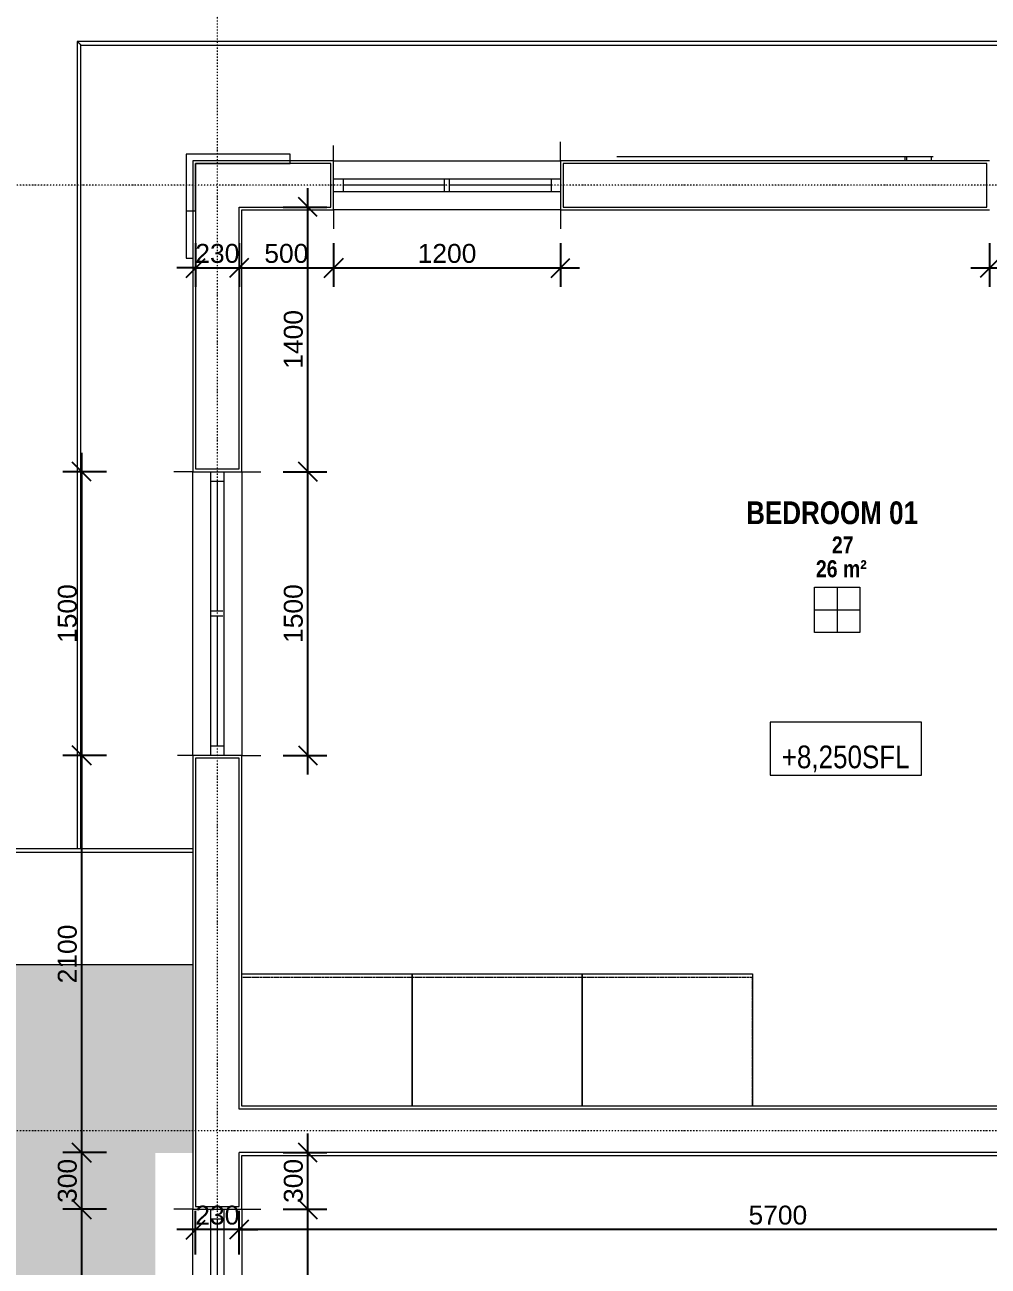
# Model space of a CAD drawing. Header units: millimetres. Extents: x -21051 to 202668, y -15646 to 13691.
# Drawn here: x 119648 to 124744, y 990 to 7554 of the extents above; entities that cross this region are included whole.
import ezdxf

# ---------------------------------------------------------------- set-up
doc = ezdxf.new("R2010")
doc.units = ezdxf.units.MM
for name, pattern in [('Centre', [14.4, 3, -2.2, 7, -2.2]), ('Dash dot', [15.875, 6.35, -4.7625, 0, -4.7625]), ('TD_Dash', [4, 2, -2])]:
    doc.linetypes.add(name, pattern=pattern)
for name, color, linetype, lineweight in [('A-ANNO-DIMS', 211, 'Continuous', 9), ('A-AREA-IDEN', 2, 'Continuous', 9), ('A-DETL-MBND', 5, 'Continuous', 5), ('A-GLAZ', 151, 'Continuous', 5), ('A-ROOF-PATT', 132, 'Continuous', 5), ('A-WALL', 113, 'Continuous', 5), ('G-ANNO-DIMS', 111, 'Continuous', 9), ('I-WALL', 2, 'Continuous', 5), ('Q-CASE', 31, 'Continuous', 5), ('Q-CASE-HDLN', 31, 'TD_Dash', 5), ('S-GRID', 1, 'Continuous', 9)]:
    doc.layers.add(name, color=color, linetype=linetype, lineweight=lineweight)
doc.layers.get('0').off()
doc.styles.add('Arial Narrow_1', font='ARIALN.TTF', dxfattribs={"height": 120})
doc.styles.add('Arial Narrow_B', font='ARIALNB.TTF', dxfattribs={"height": 90})
doc.styles.add('Arial Narrow_B_1', font='ARIALNB.TTF', dxfattribs={"height": 120})
doc.styles.add('Arial_3', font='arial.ttf', dxfattribs={"height": 100})
doc.dimstyles.new('Arial_1_0', dxfattribs={"dimscale": 304.8, "dimtxt": 102.02594, "dimasz": 0.328084, "dimexe": 0.328084, "dimexo": 0.0625, "dimgap": 0.082021, "dimtad": 1, "dimdec": 0, "dimzin": 0, "dimdsep": 46, "dimtxsty": 'Arial_3', "dimblk1": 'OBLIQUE', "dimblk2": 'OBLIQUE', "dimsah": 1, "dimcen": 0.09, "dimdle": 0.328084, "dimazin": 0, "dimtfac": 1, "dimtdec": 4, "dimtix": 1, "dimtmove": 0, "dimatfit": 3, "dimfxl": 0.492126, "dimfxlon": 1, "dimtvp": 1, "dimtolj": 1, "dimtzin": 0, "dimarcsym": 2})

# ---------------------------------------------------------------- blocks, each defined once
blk = doc.blocks.new('CAS_Casework - 1 Primary  __ Bedroom-905977-02_Pent floor')
at = {"layer": 'Q-CASE'}
for p, q in [((-405.3, -100), (-405.3, 600)), ((494.7, -100), (-405.3, -100))]:
    blk.add_line(p, q, dxfattribs=at)
at = {"layer": 'Q-CASE-HDLN'}
for p, q in [((-405.3, 600), (-405.3, -80)), ((-405.3, -80), (494.7, -80))]:
    blk.add_line(p, q, dxfattribs=at)
blk = doc.blocks.new('CAS_Casework - 1 Primary  __ Bedroom-V1-02_Pent floor')
at = {"layer": 'Q-CASE'}
for p, q in [((-405.3, -100), (-405.3, 600)), ((494.7, 600), (494.7, -100)), ((494.7, -100), (-405.3, -100))]:
    blk.add_line(p, q, dxfattribs=at)
at = {"layer": 'Q-CASE-HDLN'}
for p, q in [((-405.3, 600), (-405.3, -80)), ((494.7, 600), (494.7, -80)), ((-405.3, -80), (494.7, -80))]:
    blk.add_line(p, q, dxfattribs=at)
blk = doc.blocks.new('PARAPET1 - PARAPET-963186-02_Pent floor')
at = {"layer": 'Q-CASE'}
for p, q in [((2264.4, 12682.2), (2115.2, 17221.2)), ((2283.5, 12682.9), (2133.7, 17241)), ((1543.5, 16610.7), (1673.3, 12662.8))]:
    blk.add_line(p, q, dxfattribs=at)
blk = doc.blocks.new('PARAPET4 - PARAPET-973503-02_Pent floor')
at = {"layer": 'Q-CASE'}
for p, q in [((6531.5, 13433.4), (2263.2, 13293.1)), ((2263.8, 13274), (6513, 13413.7)), ((6513, 13413.7), (7253.7, -9117)), ((7273.5, -9135.5), (6531.5, 13433.4)), ((6070, 8887.9), (6015, 10561.7))]:
    blk.add_line(p, q, dxfattribs=at)
blk.add_open_spline([(6531.3, 13433.2), (6531.6, 13433.5), (6531.6, 13433.5), (6530.6, 13432.4), (6529.1, 13430.9), (6527.4, 13429), (6525.7, 13427.2), (6524.5, 13425.9), (6522.8, 13424.1), (6520.6, 13421.8), (6517.5, 13418.5), (6514.8, 13415.7), (6513, 13413.7)], degree=3, knots=[0.4444444, 0.4444444, 0.4444444, 0.4444444, 0.5555556, 0.6111111, 0.6666667, 0.75, 0.7708333, 0.7916667, 0.8333333, 0.875, 0.9166667, 1, 1, 1, 1], dxfattribs=at)
blk = doc.blocks.new('Casement - 2L - 1500 X 1500-1219627-02_Pent floor')
at = {"layer": 'A-GLAZ'}
for p, q in [((-423.8, 130), (-423.8, 210)), ((1076.2, 130), (1076.2, 230)), ((-423.8, 35), (-373.8, 35)), ((-373.8, 35), (1026.2, 35)), ((-373.8, 35), (-373.8, -35)), ((313.2, 0), (-373.8, 0)), ((-373.8, 0), (-373.8, -15)), ((1026.2, 0), (339.2, 0)), ((1026.2, 35), (1026.2, -35)), ((1026.2, 35), (1076.2, 35)), ((-373.8, -35), (-423.8, -35)), ((1026.2, -35), (-373.8, -35)), ((1076.2, -35), (1026.2, -35)), ((-423.8, -130), (-423.8, -230)), ((1076.2, -130), (1076.2, -230))]:
    blk.add_line(p, q, dxfattribs=at)
at = {"layer": 'A-GLAZ', "linetype": 'Centre'}
for p, q in [((313.2, -35), (313.2, 35)), ((339.2, -35), (339.2, 35))]:
    blk.add_line(p, q, dxfattribs=at)
blk = doc.blocks.new('Casement - 2L - 1200 X 1500-1144847-02_Pent floor')
at = {"layer": 'A-GLAZ'}
for p, q in [((-273.8, 130), (-273.8, 210)), ((926.2, 130), (926.2, 230)), ((-273.8, 35), (-223.8, 35)), ((-223.8, 35), (876.2, 35)), ((-223.8, 35), (-223.8, -35)), ((313.2, 0), (-223.8, 0)), ((-223.8, 0), (-223.8, -15)), ((876.2, 35), (876.2, -35)), ((876.2, 35), (926.2, 35)), ((-223.8, -35), (-273.8, -35)), ((876.2, -35), (-223.8, -35)), ((876.2, 0), (339.2, 0)), ((926.2, -35), (876.2, -35)), ((-273.8, -130), (-273.8, -230)), ((926.2, -130), (926.2, -230))]:
    blk.add_line(p, q, dxfattribs=at)
at = {"layer": 'A-GLAZ', "linetype": 'Centre'}
for p, q in [((313.2, -35), (313.2, 35)), ((339.2, -35), (339.2, 35))]:
    blk.add_line(p, q, dxfattribs=at)
blk = doc.blocks.new('hood 11 - hood 1-1200214-02_Pent floor')
at = {"layer": 'A-DETL-MBND'}
for p, q in [((5986.1, 11441.6), (5965.8, 11440.9)), ((5986.3, 11434.2), (5966, 11433.5)), ((5970.4, 11301.1), (5990.7, 11301.7)), ((6050.4, 9487.1), (6030, 9486.4)), ((6034.4, 9354), (6054.7, 9354.7)), ((6034.6, 9346.7), (6054.9, 9347.4))]:
    blk.add_line(p, q, dxfattribs=at)
blk = doc.blocks.new('brick facing edge - brick facing edge-1233025-02_Pent floor')
at = {"layer": 'A-WALL'}
for p, q in [((5655, 12828.7), (5405.1, 12820.5)), ((5405.1, 12820.5), (5406.3, 12785.5))]:
    blk.add_line(p, q, dxfattribs=at)
at = {"layer": 'A-WALL', "lineweight": 18}
for p, q in [((5954.8, 12838.6), (5655, 12828.7)), ((5655, 12828.7), (5656.6, 12778.7)), ((5972.9, 12288.9), (5954.8, 12838.6)), ((5656.6, 12778.7), (5906.5, 12787)), ((5906.5, 12787), (5922.9, 12287.2)), ((5922.9, 12287.2), (5972.9, 12288.9))]:
    blk.add_line(p, q, dxfattribs=at)
blk = doc.blocks.new('Room Tag B - Medium_rfaX - Name and Number-1261570-02_Pent floor')
at = {"layer": 'A-AREA-IDEN'}
for p, q in [((-2.752, -5.004), (-2.752, -2.604)), ((-2.752, -2.604), (-0.352, -2.604)), ((-1.552, -2.604), (-1.552, -5.004)), ((-0.352, -2.604), (-0.352, -5.004)), ((-2.752, -3.804), (-0.352, -3.804)), ((-0.352, -5.004), (-2.752, -5.004))]:
    blk.add_line(p, q, dxfattribs=at)
blk = doc.blocks.new('_Oblique')
at = {"color": 0, "linetype": 'ByBlock', "lineweight": -2}
blk.add_line((-0.5, -0.5), (0.5, 0.5), dxfattribs=at)
blk = doc.blocks.new('*D1460')
at = {"layer": 'A-ANNO-DIMS', "color": 0, "lineweight": -2, "transparency": 16777216}
for p, q in [((119949.5, -9.2), (119949.5, 1390.8)), ((120080.5, 1290.8), (119849.5, 1290.8)), ((120080.5, 90.8), (119849.5, 90.8))]:
    blk.add_line(p, q, dxfattribs=at)
at = {"layer": 'Defpoints', "color": 0, "transparency": 16777216}
for p in [(119949.5, 1290.8), (120099.5, 1290.8), (120099.5, 90.8)]:
    blk.add_point(p, dxfattribs=at)
at = {"layer": 'A-ANNO-DIMS', "color": 0, "lineweight": -2, "transparency": 16777216, "xscale": 100, "yscale": 100, "zscale": 100}
for p, rotation in [((119949.5, 1290.8), 90), ((119949.5, 90.8), 270)]:
    blk.add_blockref('_Oblique', p, dxfattribs=dict(at, rotation=rotation))
at = {"layer": 'A-ANNO-DIMS', "color": 0, "transparency": 16777216, "insert": (119873.5, 690.8), "char_height": 100, "width": 369.177, "attachment_point": 5, "rotation": 90, "style": 'Arial_3'}
blk.add_mtext('\\A1;1200', dxfattribs=at)
blk = doc.blocks.new('*D1461')
at = {"layer": 'A-ANNO-DIMS', "color": 0, "lineweight": -2, "transparency": 16777216}
for p, q in [((119949.5, 1190.8), (119949.5, 1690.8)), ((120080.5, 1590.8), (119849.5, 1590.8)), ((120080.5, 1290.8), (119849.5, 1290.8))]:
    blk.add_line(p, q, dxfattribs=at)
at = {"layer": 'Defpoints', "color": 0, "transparency": 16777216}
for p in [(119949.5, 1590.8), (120099.5, 1590.8), (120099.5, 1290.8)]:
    blk.add_point(p, dxfattribs=at)
at = {"layer": 'A-ANNO-DIMS', "color": 0, "lineweight": -2, "transparency": 16777216, "xscale": 100, "yscale": 100, "zscale": 100}
for p, rotation in [((119949.5, 1590.8), 90), ((119949.5, 1290.8), 270)]:
    blk.add_blockref('_Oblique', p, dxfattribs=dict(at, rotation=rotation))
at = {"layer": 'A-ANNO-DIMS', "color": 0, "transparency": 16777216, "insert": (119873.4, 1440.8), "char_height": 100, "width": 276.883, "attachment_point": 5, "rotation": 90, "style": 'Arial_3'}
blk.add_mtext('\\A1;300', dxfattribs=at)
blk = doc.blocks.new('*D1462')
at = {"layer": 'A-ANNO-DIMS', "color": 0, "lineweight": -2, "transparency": 16777216}
for p, q in [((119949.5, 1490.8), (119949.5, 3790.8)), ((120080.5, 3690.8), (119849.5, 3690.8)), ((120080.5, 1590.8), (119849.5, 1590.8))]:
    blk.add_line(p, q, dxfattribs=at)
at = {"layer": 'Defpoints', "color": 0, "transparency": 16777216}
for p in [(119949.5, 3690.8), (120099.5, 3690.8), (120099.5, 1590.8)]:
    blk.add_point(p, dxfattribs=at)
at = {"layer": 'A-ANNO-DIMS', "color": 0, "lineweight": -2, "transparency": 16777216, "xscale": 100, "yscale": 100, "zscale": 100}
for p, rotation in [((119949.5, 3690.8), 90), ((119949.5, 1590.8), 270)]:
    blk.add_blockref('_Oblique', p, dxfattribs=dict(at, rotation=rotation))
at = {"layer": 'A-ANNO-DIMS', "color": 0, "transparency": 16777216, "insert": (119873.5, 2640.8), "char_height": 100, "width": 369.177, "attachment_point": 5, "rotation": 90, "style": 'Arial_3'}
blk.add_mtext('\\A1;2100', dxfattribs=at)
blk = doc.blocks.new('*D1463')
at = {"layer": 'A-ANNO-DIMS', "color": 0, "lineweight": -2, "transparency": 16777216}
for p, q in [((119949.5, 3590.8), (119949.5, 5290.8)), ((120080.5, 5190.8), (119849.5, 5190.8)), ((120080.5, 3690.8), (119849.5, 3690.8))]:
    blk.add_line(p, q, dxfattribs=at)
at = {"layer": 'Defpoints', "color": 0, "transparency": 16777216}
for p in [(119949.5, 5190.8), (120099.5, 5190.8), (120099.5, 3690.8)]:
    blk.add_point(p, dxfattribs=at)
at = {"layer": 'A-ANNO-DIMS', "color": 0, "lineweight": -2, "transparency": 16777216, "xscale": 100, "yscale": 100, "zscale": 100}
for p, rotation in [((119949.5, 5190.8), 90), ((119949.5, 3690.8), 270)]:
    blk.add_blockref('_Oblique', p, dxfattribs=dict(at, rotation=rotation))
at = {"layer": 'A-ANNO-DIMS', "color": 0, "transparency": 16777216, "insert": (119873.5, 4440.8), "char_height": 100, "width": 369.177, "attachment_point": 5, "rotation": 90, "style": 'Arial_3'}
blk.add_mtext('\\A1;1500', dxfattribs=at)
blk = doc.blocks.new('*D1470')
at = {"layer": 'A-ANNO-DIMS', "color": 0, "lineweight": -2, "transparency": 16777216}
for p, q in [((121145.1, -9.2), (121145.1, 1390.8)), ((121014.1, 1290.8), (121245.1, 1290.8)), ((121014.1, 90.8), (121245.1, 90.8))]:
    blk.add_line(p, q, dxfattribs=at)
at = {"layer": 'Defpoints', "color": 0, "transparency": 16777216}
for p in [(120995.1, 1290.8), (121145.1, 1290.8), (120995.1, 90.8)]:
    blk.add_point(p, dxfattribs=at)
at = {"layer": 'A-ANNO-DIMS', "color": 0, "lineweight": -2, "transparency": 16777216, "xscale": 100, "yscale": 100, "zscale": 100}
for p, rotation in [((121145.1, 1290.8), 90), ((121145.1, 90.8), 270)]:
    blk.add_blockref('_Oblique', p, dxfattribs=dict(at, rotation=rotation))
at = {"layer": 'A-ANNO-DIMS', "color": 0, "transparency": 16777216, "insert": (121069, 690.8), "char_height": 100, "width": 369.177, "attachment_point": 5, "rotation": 90, "style": 'Arial_3'}
blk.add_mtext('\\A1;1200', dxfattribs=at)
blk = doc.blocks.new('*D1471')
at = {"layer": 'A-ANNO-DIMS', "color": 0, "lineweight": -2, "transparency": 16777216}
for p, q in [((121145.1, 1190.8), (121145.1, 1690.8)), ((121014.1, 1590.8), (121245.1, 1590.8)), ((121014.1, 1290.8), (121245.1, 1290.8))]:
    blk.add_line(p, q, dxfattribs=at)
at = {"layer": 'Defpoints', "color": 0, "transparency": 16777216}
for p in [(120995.1, 1590.8), (121145.1, 1590.8), (120995.1, 1290.8)]:
    blk.add_point(p, dxfattribs=at)
at = {"layer": 'A-ANNO-DIMS', "color": 0, "lineweight": -2, "transparency": 16777216, "xscale": 100, "yscale": 100, "zscale": 100}
for p, rotation in [((121145.1, 1590.8), 90), ((121145.1, 1290.8), 270)]:
    blk.add_blockref('_Oblique', p, dxfattribs=dict(at, rotation=rotation))
at = {"layer": 'A-ANNO-DIMS', "color": 0, "transparency": 16777216, "insert": (121069, 1440.8), "char_height": 100, "width": 276.883, "attachment_point": 5, "rotation": 90, "style": 'Arial_3'}
blk.add_mtext('\\A1;300', dxfattribs=at)
blk = doc.blocks.new('*D1472')
at = {"layer": 'A-ANNO-DIMS', "color": 0, "lineweight": -2, "transparency": 16777216}
for p, q in [((121145.1, 3590.8), (121145.1, 5290.8)), ((121014.1, 5190.8), (121245.1, 5190.8)), ((121014.1, 3690.8), (121245.1, 3690.8))]:
    blk.add_line(p, q, dxfattribs=at)
at = {"layer": 'Defpoints', "color": 0, "transparency": 16777216}
for p in [(120995.1, 5190.8), (121145.1, 5190.8), (120995.1, 3690.8)]:
    blk.add_point(p, dxfattribs=at)
at = {"layer": 'A-ANNO-DIMS', "color": 0, "lineweight": -2, "transparency": 16777216, "xscale": 100, "yscale": 100, "zscale": 100}
for p, rotation in [((121145.1, 5190.8), 90), ((121145.1, 3690.8), 270)]:
    blk.add_blockref('_Oblique', p, dxfattribs=dict(at, rotation=rotation))
at = {"layer": 'A-ANNO-DIMS', "color": 0, "transparency": 16777216, "insert": (121069, 4440.8), "char_height": 100, "width": 369.177, "attachment_point": 5, "rotation": 90, "style": 'Arial_3'}
blk.add_mtext('\\A1;1500', dxfattribs=at)
blk = doc.blocks.new('*D1473')
at = {"layer": 'A-ANNO-DIMS', "color": 0, "lineweight": -2, "transparency": 16777216}
for p, q in [((121145.1, 5090.8), (121145.1, 6690.8)), ((121014.1, 6590.8), (121245.1, 6590.8)), ((121014.1, 5190.8), (121245.1, 5190.8))]:
    blk.add_line(p, q, dxfattribs=at)
at = {"layer": 'Defpoints', "color": 0, "transparency": 16777216}
for p in [(120995.1, 6590.8), (121145.1, 6590.8), (120995.1, 5190.8)]:
    blk.add_point(p, dxfattribs=at)
at = {"layer": 'A-ANNO-DIMS', "color": 0, "lineweight": -2, "transparency": 16777216, "xscale": 100, "yscale": 100, "zscale": 100}
for p, rotation in [((121145.1, 6590.8), 90), ((121145.1, 5190.8), 270)]:
    blk.add_blockref('_Oblique', p, dxfattribs=dict(at, rotation=rotation))
at = {"layer": 'A-ANNO-DIMS', "color": 0, "transparency": 16777216, "insert": (121069, 5890.8), "char_height": 100, "width": 369.177, "attachment_point": 5, "rotation": 90, "style": 'Arial_3'}
blk.add_mtext('\\A1;1400', dxfattribs=at)
blk = doc.blocks.new('Spot Elevations - _-1243852-02_Pent floor')
at = {"layer": 'G-ANNO-DIMS'}
for p, q in [((-4, 0), (-4, 2.8125)), ((-4, 2.8125), (4, 2.8125)), ((4, 2.8125), (4, 0)), ((4, 0), (-4, 0))]:
    blk.add_line(p, q, dxfattribs=at)
blk = doc.blocks.new('*D1371')
at = {"layer": 'A-ANNO-DIMS', "color": 0, "lineweight": -2, "transparency": 16777216}
for p, q in [((120551.6, 6399.8), (120551.6, 6168.9)), ((120781.6, 6399.8), (120781.6, 6168.9)), ((120551.6, 6268.9), (120451.6, 6268.9)), ((120551.6, 6268.9), (120781.6, 6268.9)), ((120781.6, 6268.9), (120881.6, 6268.9))]:
    blk.add_line(p, q, dxfattribs=at)
at = {"layer": 'Defpoints', "color": 0, "transparency": 16777216}
for p in [(120551.6, 6418.9), (120781.6, 6418.9), (120781.6, 6268.9)]:
    blk.add_point(p, dxfattribs=at)
at = {"layer": 'A-ANNO-DIMS', "color": 0, "lineweight": -2, "transparency": 16777216, "xscale": 100, "yscale": 100, "zscale": 100}
blk.add_blockref('_Oblique', (120551.6, 6268.9), dxfattribs=at)
at = {"layer": 'A-ANNO-DIMS', "color": 0, "lineweight": -2, "transparency": 16777216, "xscale": 100, "yscale": 100, "zscale": 100, "rotation": 180}
blk.add_blockref('_Oblique', (120781.6, 6268.9), dxfattribs=at)
at = {"layer": 'A-ANNO-DIMS', "color": 0, "transparency": 16777216, "insert": (120666.6, 6345), "char_height": 100, "width": 276.883, "attachment_point": 5, "style": 'Arial_3'}
blk.add_mtext('\\A1;230', dxfattribs=at)
blk = doc.blocks.new('*D1372')
at = {"layer": 'A-ANNO-DIMS', "color": 0, "lineweight": -2, "transparency": 16777216}
for p, q in [((120781.6, 6399.8), (120781.6, 6168.9)), ((121281.6, 6399.8), (121281.6, 6168.9)), ((120681.6, 6268.9), (121381.6, 6268.9))]:
    blk.add_line(p, q, dxfattribs=at)
at = {"layer": 'Defpoints', "color": 0, "transparency": 16777216}
for p in [(120781.6, 6418.9), (121281.6, 6418.9), (121281.6, 6268.9)]:
    blk.add_point(p, dxfattribs=at)
at = {"layer": 'A-ANNO-DIMS', "color": 0, "lineweight": -2, "transparency": 16777216, "xscale": 100, "yscale": 100, "zscale": 100, "rotation": 180}
blk.add_blockref('_Oblique', (120781.6, 6268.9), dxfattribs=at)
at = {"layer": 'A-ANNO-DIMS', "color": 0, "lineweight": -2, "transparency": 16777216, "xscale": 100, "yscale": 100, "zscale": 100}
blk.add_blockref('_Oblique', (121281.6, 6268.9), dxfattribs=at)
at = {"layer": 'A-ANNO-DIMS', "color": 0, "transparency": 16777216, "insert": (121031.6, 6344.9), "char_height": 100, "width": 276.883, "attachment_point": 5, "style": 'Arial_3'}
blk.add_mtext('\\A1;500', dxfattribs=at)
blk = doc.blocks.new('*D1373')
at = {"layer": 'A-ANNO-DIMS', "color": 0, "lineweight": -2, "transparency": 16777216}
for p, q in [((121281.6, 6399.8), (121281.6, 6168.9)), ((122481.6, 6399.8), (122481.6, 6168.9)), ((121181.6, 6268.9), (122581.6, 6268.9))]:
    blk.add_line(p, q, dxfattribs=at)
at = {"layer": 'Defpoints', "color": 0, "transparency": 16777216}
for p in [(121281.6, 6418.9), (122481.6, 6418.9), (122481.6, 6268.9)]:
    blk.add_point(p, dxfattribs=at)
at = {"layer": 'A-ANNO-DIMS', "color": 0, "lineweight": -2, "transparency": 16777216, "xscale": 100, "yscale": 100, "zscale": 100, "rotation": 180}
blk.add_blockref('_Oblique', (121281.6, 6268.9), dxfattribs=at)
at = {"layer": 'A-ANNO-DIMS', "color": 0, "lineweight": -2, "transparency": 16777216, "xscale": 100, "yscale": 100, "zscale": 100}
blk.add_blockref('_Oblique', (122481.6, 6268.9), dxfattribs=at)
at = {"layer": 'A-ANNO-DIMS', "color": 0, "transparency": 16777216, "insert": (121881.6, 6344.9), "char_height": 100, "width": 369.177, "attachment_point": 5, "style": 'Arial_3'}
blk.add_mtext('\\A1;1200', dxfattribs=at)
blk = doc.blocks.new('*D1374')
at = {"layer": 'A-ANNO-DIMS', "color": 0, "lineweight": -2, "transparency": 16777216}
for p, q in [((124751.6, 6399.8), (124751.6, 6168.9)), ((125951.6, 6399.8), (125951.6, 6168.9)), ((124651.6, 6268.9), (126051.6, 6268.9))]:
    blk.add_line(p, q, dxfattribs=at)
at = {"layer": 'Defpoints', "color": 0, "transparency": 16777216}
for p in [(124751.6, 6418.9), (125951.6, 6418.9), (125951.6, 6268.9)]:
    blk.add_point(p, dxfattribs=at)
at = {"layer": 'A-ANNO-DIMS', "color": 0, "lineweight": -2, "transparency": 16777216, "xscale": 100, "yscale": 100, "zscale": 100, "rotation": 180}
blk.add_blockref('_Oblique', (124751.6, 6268.9), dxfattribs=at)
at = {"layer": 'A-ANNO-DIMS', "color": 0, "lineweight": -2, "transparency": 16777216, "xscale": 100, "yscale": 100, "zscale": 100}
blk.add_blockref('_Oblique', (125951.6, 6268.9), dxfattribs=at)
at = {"layer": 'A-ANNO-DIMS', "color": 0, "transparency": 16777216, "insert": (125351.6, 6344.9), "char_height": 100, "width": 369.177, "attachment_point": 5, "style": 'Arial_3'}
blk.add_mtext('\\A1;1200', dxfattribs=at)
blk = doc.blocks.new('*D1384')
at = {"layer": 'A-ANNO-DIMS', "color": 0, "lineweight": -2, "transparency": 16777216}
for p, q in [((126481.6, 1314.2), (126481.6, 1083.2)), ((120781.6, 1052.3), (120781.6, 1283.2)), ((126581.6, 1183.2), (120681.6, 1183.2))]:
    blk.add_line(p, q, dxfattribs=at)
at = {"layer": 'Defpoints', "color": 0, "transparency": 16777216}
for p in [(126481.6, 1333.2), (120781.6, 1183.2), (120781.6, 1033.2)]:
    blk.add_point(p, dxfattribs=at)
at = {"layer": 'A-ANNO-DIMS', "color": 0, "lineweight": -2, "transparency": 16777216, "xscale": 100, "yscale": 100, "zscale": 100, "rotation": 180}
blk.add_blockref('_Oblique', (120781.6, 1183.2), dxfattribs=at)
at = {"layer": 'A-ANNO-DIMS', "color": 0, "lineweight": -2, "transparency": 16777216, "xscale": 100, "yscale": 100, "zscale": 100}
blk.add_blockref('_Oblique', (126481.6, 1183.2), dxfattribs=at)
at = {"layer": 'A-ANNO-DIMS', "color": 0, "transparency": 16777216, "insert": (123631.6, 1259.3), "char_height": 100, "width": 369.177, "attachment_point": 5, "style": 'Arial_3'}
blk.add_mtext('\\A1;5700', dxfattribs=at)
blk = doc.blocks.new('*D1385')
at = {"layer": 'A-ANNO-DIMS', "color": 0, "lineweight": -2, "transparency": 16777216}
for p, q in [((120551.6, 1052.3), (120551.6, 1283.2)), ((120781.6, 1052.3), (120781.6, 1283.2)), ((120551.6, 1183.2), (120451.6, 1183.2)), ((120781.6, 1183.2), (120551.6, 1183.2)), ((120781.6, 1183.2), (120881.6, 1183.2))]:
    blk.add_line(p, q, dxfattribs=at)
at = {"layer": 'Defpoints', "color": 0, "transparency": 16777216}
for p in [(120551.6, 1183.2), (120551.6, 1033.2), (120781.6, 1033.2)]:
    blk.add_point(p, dxfattribs=at)
at = {"layer": 'A-ANNO-DIMS', "color": 0, "lineweight": -2, "transparency": 16777216, "xscale": 100, "yscale": 100, "zscale": 100}
blk.add_blockref('_Oblique', (120551.6, 1183.2), dxfattribs=at)
at = {"layer": 'A-ANNO-DIMS', "color": 0, "lineweight": -2, "transparency": 16777216, "xscale": 100, "yscale": 100, "zscale": 100, "rotation": 180}
blk.add_blockref('_Oblique', (120781.6, 1183.2), dxfattribs=at)
at = {"layer": 'A-ANNO-DIMS', "color": 0, "transparency": 16777216, "insert": (120666.6, 1259.3), "char_height": 100, "width": 276.883, "attachment_point": 5, "style": 'Arial_3'}
blk.add_mtext('\\A1;230', dxfattribs=at)

msp = doc.modelspace()

# ---------------------------------------------------------------- hatches: boundary and pattern name
at = {"layer": 'A-ROOF-PATT'}
h = msp.add_hatch(dxfattribs=at)
h.set_pattern_fill('FP_16', color=256, style=0, pattern_type=2)
h.set_pattern_definition([(94.997, (133020.7114, 394.904), (127.0003622, -1515.6514102), [116.643, -2799.438]), (0, (133010.55, 511.1), (127, 126.304), [10.16, -116.84]), (180, (133137.55, 521.21), (-127, -126.304), [35.56, -91.44]), (270, (133101.99, 521.21), (127, -126.304), [12.63, -113.674]), (90, (133020.71, 508.58), (-127, 126.304), [12.63, -113.674]), (180, (133020.71, 521.21), (-127, -126.304), [10.16, -116.84]), (180, (133137.55, 511.1), (-127, -126.304), [25.4, -101.6]), (265.003, (133112.1514, 511.104), (-127.0003622, -1515.6514102), [116.643, -2799.438]), (232.544, (133112.1514, 504.789), (1651.0084555, 2147.1663823), [33.413, -3307.874]), (198.341, (133091.83, 478.265), (-253.9992, -126.30564), [32.111, -369.279]), (161.659, (133061.35, 468.16), (253.9992, -126.30564), [32.111, -369.279]), (127.456, (133030.8714, 478.265), (-1651.0084555, 2147.1663823), [33.413, -3307.874]), (200.123, (133085.4814, 487.106), (1396.9998089, 505.2175104), [25.699, -2544.176]), (159.877, (133061.3514, 478.265), (-1396.9998089, 505.2175104), [25.699, -2544.176]), (127.557, (133037.2214, 487.106), (-1269.9901965, 1641.963257), [27.085, -2681.448]), (232.443, (133101.9914, 508.578), (1269.9901965, 1641.963257), [27.085, -2681.448])])
h.paths.add_polyline_path([(116586.6, -4174.2), (120536.6, -4174.2), (120536.6, -3045.2), (120473.8, -3045.2), (120473.8, -3027.1), (120338.3, -3027.1), (120338.3, -1381.6), (120536.6, -1381.6), (120536.6, -206.9), (120338.3, -206.9), (120338.3, 1588.4), (120536.6, 1588.4), (120536.6, 2585.8), (116586.6, 2585.8), (116586.6, -4172.9)])

# ---------------------------------------------------------------- linework, layer by layer
at = {"layer": 'A-WALL', "lineweight": 18}
for p, q in [((120551.6, 6820.8), (120551.6, 5205.8)), ((121266.6, 6820.8), (120551.6, 6820.8)), ((121266.6, 6590.8), (121266.6, 6820.8)), ((124736.6, 6820.8), (122496.6, 6820.8)), ((122496.6, 6820.8), (122496.6, 6590.8)), ((124736.6, 6590.8), (124736.6, 6820.8)), ((120781.6, 5205.8), (120781.6, 6590.8)), ((120781.6, 6590.8), (121266.6, 6590.8)), ((122496.6, 6590.8), (124736.6, 6590.8)), ((120551.6, 5205.8), (120781.6, 5205.8)), ((120551.6, 3675.8), (120551.6, 1305.8)), ((120781.6, 3675.8), (120551.6, 3675.8)), ((120781.6, 1820.8), (120781.6, 3675.8)), ((126251.6, 1820.8), (120781.6, 1820.8)), ((126481.6, 1590.8), (120781.6, 1590.8)), ((120781.6, 1305.8), (120781.6, 1590.8)), ((120551.6, 1305.8), (120781.6, 1305.8))]:
    msp.add_line(p, q, dxfattribs=at)
at = {"layer": 'I-WALL', "lineweight": 18}
for p, q in [((120536.6, 6835.8), (120536.6, 5190.8)), ((121281.6, 6835.8), (120536.6, 6835.8)), ((121281.6, 6575.8), (121281.6, 6835.8)), ((124751.6, 6835.8), (122481.6, 6835.8)), ((122481.6, 6835.8), (122481.6, 6575.8)), ((120796.6, 5190.8), (120796.6, 6575.8)), ((120796.6, 6575.8), (121281.6, 6575.8)), ((122481.6, 6575.8), (124751.6, 6575.8)), ((120536.6, 5190.8), (120796.6, 5190.8)), ((120536.6, 3690.8), (120536.6, 1290.8)), ((120796.6, 3690.8), (120536.6, 3690.8)), ((120796.6, 1835.8), (120796.6, 3690.8)), ((126236.6, 1835.8), (120796.6, 1835.8)), ((120796.6, 1575.8), (126496.6, 1575.8)), ((120796.6, 1290.8), (120796.6, 1575.8)), ((120536.6, 1290.8), (120796.6, 1290.8))]:
    msp.add_line(p, q, dxfattribs=at)
at = {"layer": 'I-WALL'}
for p, q in [((121281.6, 6835.8), (122481.6, 6835.8)), ((122481.6, 6575.8), (121281.6, 6575.8)), ((120536.6, 3690.8), (120536.6, 5190.8)), ((120796.6, 5190.8), (120796.6, 3690.8)), ((120536.6, 90.8), (120536.6, 1290.8)), ((120796.6, 1290.8), (120796.6, 90.8))]:
    msp.add_line(p, q, dxfattribs=at)
at = {"layer": 'S-GRID', "linetype": 'Dash dot', "lineweight": 18}
for p, q in [((120666.6, 8999.9), (120666.6, -11369.2)), ((141737.6, 6705.8), (116963.2, 6705.8)), ((141737.6, 1705.8), (116963.2, 1705.8))]:
    msp.add_line(p, q, dxfattribs=at)

# ---------------------------------------------------------------- block references
at = {"layer": 'A-AREA-IDEN', "xscale": 99.99999999999994, "yscale": 99.99999999999994, "zscale": 99.99999999999994}
msp.add_blockref('Room Tag B - Medium_rfaX - Name and Number-1261570-02_Pent floor', (124100.5, 4840.7), dxfattribs=at)
at = {"layer": 'A-DETL-MBND', "rotation": 88.11700695989701}
msp.add_blockref('hood 11 - hood 1-1200214-02_Pent floor', (135542.6, 497.3), dxfattribs=at)
at = {"layer": 'A-GLAZ'}
msp.add_blockref('Casement - 2L - 1200 X 1500-1144847-02_Pent floor', (121555.4, 6705.8), dxfattribs=at)
for name, p, rotation in [('Casement - 2L - 1500 X 1500-1219627-02_Pent floor', (120666.6, 4114.6), 90.00000000000004), ('Casement - 2L - 1200 X 1500-1144847-02_Pent floor', (120666.6, 364.6), 90.00000000000006)]:
    msp.add_blockref(name, p, dxfattribs=dict(at, rotation=rotation))
at = {"layer": 'A-WALL', "rotation": 88.11700695989701}
msp.add_blockref('brick facing edge - brick facing edge-1233025-02_Pent floor', (133137.6, 497.3), dxfattribs=at)
at = {"layer": 'G-ANNO-DIMS', "extrusion": (0, 0, -1), "xscale": 99.99999999999994, "yscale": 99.99999999999994, "zscale": 99.99999999999994}
msp.add_blockref('Spot Elevations - _-1243852-02_Pent floor', (-123990.6, 3585.9), dxfattribs=at)
at = {"layer": 'Q-CASE'}
for name, p, rotation in [('PARAPET4 - PARAPET-973503-02_Pent floor', (133137.6, 497.3), 88.11700695989701), ('PARAPET1 - PARAPET-963186-02_Pent floor', (133137.6, 497.3), 88.11700695989701), ('CAS_Casework - 1 Primary  __ Bedroom-905977-02_Pent floor', (121291.3, 2435.8), 180), ('CAS_Casework - 1 Primary  __ Bedroom-V1-02_Pent floor', (122191.3, 2435.8), 180), ('CAS_Casework - 1 Primary  __ Bedroom-V1-02_Pent floor', (123091.3, 2435.8), 180)]:
    msp.add_blockref(name, p, dxfattribs=dict(at, rotation=rotation))

# ---------------------------------------------------------------- texts
at = {"layer": 'A-AREA-IDEN', "attachment_point": 1}
for s, insert, char_height, width, style in [('BEDROOM 01', (123464.1, 5034.1), 120, 1162.447, 'Arial Narrow_B_1'), ('27', (123917.2, 4848.9), 90, 144.304, 'Arial Narrow_B'), ('26 m²', (123832.7, 4722.9), 90, 328.692, 'Arial Narrow_B')]:
    msp.add_mtext(s, dxfattribs=dict(at, insert=insert, char_height=char_height, width=width, style=style))
at = {"layer": 'G-ANNO-DIMS', "insert": (123652.2, 3743), "char_height": 120, "width": 812.014, "attachment_point": 1, "line_spacing_factor": 0.974696, "style": 'Arial Narrow_1'}
msp.add_mtext('+8,250SFL', dxfattribs=at)

# ---------------------------------------------------------------- dimensions: what is measured, and where the dimension line sits
at = {"layer": 'A-ANNO-DIMS'}
for base, p1, p2, override, picture, middle in [((121145.1, 6590.8), (120995.1, 5190.8), (120995.1, 6590.8), {"dimpost": '<>', "dimfxl": 1400}, '*D1473', (121069, 5890.8)), ((119949.5, 5190.8), (120099.5, 3690.8), (120099.5, 5190.8), {"dimpost": '<>', "dimfxl": 1500}, '*D1463', (119873.5, 4440.8)), ((121145.1, 5190.8), (120995.1, 3690.8), (120995.1, 5190.8), {"dimpost": '<>', "dimfxl": 1500}, '*D1472', (121069, 4440.8)), ((119949.5, 3690.8), (120099.5, 1590.8), (120099.5, 3690.8), {"dimpost": '<>', "dimfxl": 2100}, '*D1462', (119873.5, 2640.8)), ((119949.5, 1590.8), (120099.5, 1290.8), (120099.5, 1590.8), {"dimpost": '<>', "dimfxl": 300}, '*D1461', (119873.4, 1440.8)), ((121145.1, 1590.8), (120995.1, 1290.8), (120995.1, 1590.8), {"dimpost": '<>', "dimfxl": 300}, '*D1471', (121069, 1440.8)), ((119949.5, 1290.8), (120099.5, 90.8), (120099.5, 1290.8), {"dimpost": '<>', "dimfxl": 1200}, '*D1460', (119873.5, 690.8)), ((121145.1, 1290.8), (120995.1, 90.8), (120995.1, 1290.8), {"dimpost": '<>', "dimfxl": 1200}, '*D1470', (121069, 690.8))]:
    dim = msp.add_linear_dim(base=base, p1=p1, p2=p2, angle=90, dimstyle='Arial_1_0', override=override, dxfattribs=at)
    dim.commit()
    dim.dimension.update_dxf_attribs({"geometry": picture, "text_midpoint": middle})
for base, p1, p2, override, picture, middle in [((120781.6, 6268.9), (120551.6, 6418.9), (120781.6, 6418.9), {"dimpost": '<>', "dimfxl": 230}, '*D1371', (120666.6, 6345)), ((121281.6, 6268.9), (120781.6, 6418.9), (121281.6, 6418.9), {"dimpost": '<>', "dimfxl": 500}, '*D1372', (121031.6, 6344.9)), ((122481.6, 6268.9), (121281.6, 6418.9), (122481.6, 6418.9), {"dimpost": '<>', "dimfxl": 1200}, '*D1373', (121881.6, 6344.9)), ((125951.6, 6268.9), (124751.6, 6418.9), (125951.6, 6418.9), {"dimpost": '<>', "dimfxl": 1200}, '*D1374', (125351.6, 6344.9)), ((120551.6, 1183.2), (120781.6, 1033.2), (120551.6, 1033.2), {"dimpost": '<>', "dimfxl": 230}, '*D1385', (120666.6, 1259.3)), ((120781.6, 1183.2), (126481.6, 1333.2), (120781.6, 1033.2), {"dimpost": '<>', "dimfxl": 5707.889277}, '*D1384', (123631.6, 1259.3))]:
    dim = msp.add_linear_dim(base=base, p1=p1, p2=p2, dimstyle='Arial_1_0', override=override, dxfattribs=at)
    dim.commit()
    dim.dimension.update_dxf_attribs({"geometry": picture, "text_midpoint": middle})

doc.saveas('drawing.dxf')
